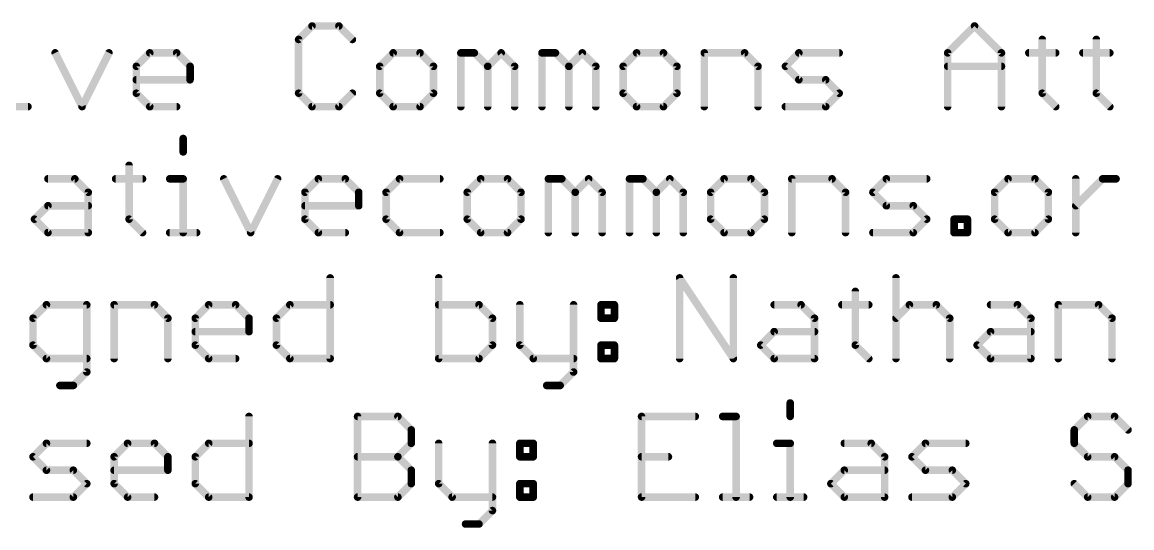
# Model space of a CAD drawing. Extents: x -38 to 69, y -21 to 41.
# Drawn here: x -0.49 to 21.9, y -21.12 to -10.92 of the extents above; entities that cross this region are included whole.
import ezdxf

# ---------------------------------------------------------------- set-up
doc = ezdxf.new("R2010")
doc.units = 0
doc.layers.add('51', color=53, linetype='CONTINUOUS')

msp = doc.modelspace()

# ---------------------------------------------------------------- linework, layer by layer
at = {"layer": '51', "const_width": 0.1524}
for points in [[(5.3591, -10.9968), (5.088, -11.268)], [(5.9015, -10.9968), (5.3591, -10.9968)], [(6.1726, -11.268), (5.9015, -10.9968)], [(18.1852, -11.5391), (18.7276, -10.9968)], [(18.7276, -10.9968), (19.2699, -11.5391)], [(5.088, -11.268), (5.088, -12.3526)], [(20.0936, -11.268), (20.0936, -12.3526)], [(21.185, -11.268), (21.185, -12.3526)], [(0.1765, -11.5391), (0.7188, -12.6238)], [(0.7188, -12.6238), (1.2612, -11.5391)], [(1.8137, -11.8103), (2.0848, -11.5391)], [(2.0848, -11.5391), (2.6272, -11.5391)], [(2.6272, -11.5391), (2.8983, -11.8103)], [(6.9963, -11.5391), (6.7251, -11.8103)], [(7.5386, -11.5391), (6.9963, -11.5391)], [(7.8098, -11.8103), (7.5386, -11.5391)], [(8.3623, -12.6238), (8.3623, -11.5391)], [(8.3623, -11.5391), (8.6335, -11.5391)], [(8.6335, -11.5391), (8.9046, -11.8103)], [(8.9046, -11.8103), (9.1758, -11.5391)], [(9.1758, -11.5391), (9.447, -11.8103)], [(9.9995, -12.6238), (9.9995, -11.5391)], [(9.9995, -11.5391), (10.2706, -11.5391)], [(10.2706, -11.5391), (10.5418, -11.8103)], [(10.5418, -11.8103), (10.8129, -11.5391)], [(10.8129, -11.5391), (11.0841, -11.8103)], [(11.9078, -11.5391), (11.6366, -11.8103)], [(12.4501, -11.5391), (11.9078, -11.5391)], [(12.7213, -11.8103), (12.4501, -11.5391)], [(13.2738, -12.6238), (13.2738, -11.5391)], [(13.2738, -11.5391), (14.0873, -11.5391)], [(14.0873, -11.5391), (14.3584, -11.8103)], [(14.9109, -11.8103), (15.1821, -11.5391)], [(15.1821, -11.5391), (15.9956, -11.5391)], [(18.1852, -12.6238), (18.1852, -11.5391)], [(19.2699, -11.5391), (19.2699, -12.6238)], [(19.8224, -11.5391), (20.3647, -11.5391)], [(20.9138, -11.5391), (21.4562, -11.5391)], [(1.8137, -12.3526), (1.8137, -11.8103)], [(2.8983, -11.8103), (2.8983, -12.0815)], [(6.7251, -11.8103), (6.7251, -12.3526)], [(7.8098, -12.3526), (7.8098, -11.8103)], [(8.9046, -11.8103), (8.9046, -12.6238)], [(9.447, -11.8103), (9.447, -12.6238)], [(10.5418, -11.8103), (10.5418, -12.6238)], [(11.0841, -11.8103), (11.0841, -12.6238)], [(11.6366, -11.8103), (11.6366, -12.3526)], [(12.7213, -12.3526), (12.7213, -11.8103)], [(14.3584, -11.8103), (14.3584, -12.6238)], [(15.1821, -12.0815), (14.9109, -11.8103)], [(18.1852, -11.8103), (19.2699, -11.8103)], [(2.8983, -12.0815), (1.8137, -12.0815)], [(15.7244, -12.0815), (15.1821, -12.0815)], [(15.9956, -12.3526), (15.7244, -12.0815)], [(2.0848, -12.6238), (1.8137, -12.3526)], [(5.088, -12.3526), (5.3591, -12.6238)], [(5.9015, -12.6238), (6.1726, -12.3526)], [(6.7251, -12.3526), (6.9963, -12.6238)], [(7.5386, -12.6238), (7.8098, -12.3526)], [(11.6366, -12.3526), (11.9078, -12.6238)], [(12.4501, -12.6238), (12.7213, -12.3526)], [(15.7244, -12.6238), (15.9956, -12.3526)], [(20.0936, -12.3526), (20.3647, -12.6238)], [(21.185, -12.3526), (21.4562, -12.6238)], [(-0.9149, -12.6238), (-0.3726, -12.6238)], [(2.6272, -12.6238), (2.0848, -12.6238)], [(5.3591, -12.6238), (5.9015, -12.6238)], [(6.9963, -12.6238), (7.5386, -12.6238)], [(11.9078, -12.6238), (12.4501, -12.6238)], [(14.9109, -12.6238), (15.7244, -12.6238)], [(2.759, -13.2656), (2.759, -13.5368)], [(1.6675, -13.808), (1.6675, -14.8926)], [(0.0304, -14.0791), (0.5727, -14.0791)], [(0.5727, -14.0791), (0.8439, -14.3503)], [(1.3964, -14.0791), (1.9387, -14.0791)], [(2.4878, -14.0791), (2.759, -14.0791)], [(2.759, -14.0791), (2.759, -15.1638)], [(3.5792, -14.0791), (4.1216, -15.1638)], [(4.1216, -15.1638), (4.6639, -14.0791)], [(5.2164, -14.3503), (5.4876, -14.0791)], [(5.4876, -14.0791), (6.0299, -14.0791)], [(6.0299, -14.0791), (6.301, -14.3503)], [(7.1247, -14.0791), (6.8535, -14.3503)], [(7.9382, -14.0791), (7.1247, -14.0791)], [(8.7619, -14.0791), (8.4907, -14.3503)], [(9.3042, -14.0791), (8.7619, -14.0791)], [(9.5754, -14.3503), (9.3042, -14.0791)], [(10.1279, -15.1638), (10.1279, -14.0791)], [(10.1279, -14.0791), (10.399, -14.0791)], [(10.399, -14.0791), (10.6702, -14.3503)], [(10.6702, -14.3503), (10.9413, -14.0791)], [(10.9413, -14.0791), (11.2125, -14.3503)], [(11.765, -15.1638), (11.765, -14.0791)], [(11.765, -14.0791), (12.0362, -14.0791)], [(12.0362, -14.0791), (12.3073, -14.3503)], [(12.3073, -14.3503), (12.5785, -14.0791)], [(12.5785, -14.0791), (12.8497, -14.3503)], [(13.6733, -14.0791), (13.4022, -14.3503)], [(14.2157, -14.0791), (13.6733, -14.0791)], [(14.4868, -14.3503), (14.2157, -14.0791)], [(15.0393, -15.1638), (15.0393, -14.0791)], [(15.0393, -14.0791), (15.8528, -14.0791)], [(15.8528, -14.0791), (16.124, -14.3503)], [(16.6765, -14.3503), (16.9476, -14.0791)], [(16.9476, -14.0791), (17.7611, -14.0791)], [(19.4034, -14.0791), (19.1322, -14.3503)], [(19.9457, -14.0791), (19.4034, -14.0791)], [(20.2169, -14.3503), (19.9457, -14.0791)], [(20.7694, -15.1638), (20.7694, -14.0791)], [(20.7694, -14.6215), (21.3117, -14.0791)], [(21.3117, -14.0791), (21.5829, -14.0791)], [(0.8439, -14.3503), (0.8439, -15.1638)], [(5.2164, -14.8926), (5.2164, -14.3503)], [(6.301, -14.3503), (6.301, -14.6215)], [(6.8535, -14.3503), (6.8535, -14.8926)], [(8.4907, -14.3503), (8.4907, -14.8926)], [(9.5754, -14.8926), (9.5754, -14.3503)], [(10.6702, -14.3503), (10.6702, -15.1638)], [(11.2125, -14.3503), (11.2125, -15.1638)], [(12.3073, -14.3503), (12.3073, -15.1638)], [(12.8497, -14.3503), (12.8497, -15.1638)], [(13.4022, -14.3503), (13.4022, -14.8926)], [(14.4868, -14.8926), (14.4868, -14.3503)], [(16.124, -14.3503), (16.124, -15.1638)], [(16.9476, -14.6215), (16.6765, -14.3503)], [(19.1322, -14.3503), (19.1322, -14.8926)], [(20.2169, -14.8926), (20.2169, -14.3503)], [(-0.2408, -14.8926), (0.0304, -14.6215)], [(0.0304, -14.6215), (0.8439, -14.6215)], [(6.301, -14.6215), (5.2164, -14.6215)], [(17.49, -14.6215), (16.9476, -14.6215)], [(17.7611, -14.8926), (17.49, -14.6215)], [(0.0304, -15.1638), (-0.2408, -14.8926)], [(1.6675, -14.8926), (1.9387, -15.1638)], [(5.4876, -15.1638), (5.2164, -14.8926)], [(6.8535, -14.8926), (7.1247, -15.1638)], [(8.4907, -14.8926), (8.7619, -15.1638)], [(9.3042, -15.1638), (9.5754, -14.8926)], [(13.4022, -14.8926), (13.6733, -15.1638)], [(14.2157, -15.1638), (14.4868, -14.8926)], [(17.49, -15.1638), (17.7611, -14.8926)], [(18.3136, -15.1638), (18.3136, -14.8926)], [(18.3136, -14.8926), (18.5848, -14.8926)], [(18.5848, -14.8926), (18.5848, -15.1638)], [(19.1322, -14.8926), (19.4034, -15.1638)], [(19.9457, -15.1638), (20.2169, -14.8926)], [(0.8439, -15.1638), (0.0304, -15.1638)], [(2.4878, -15.1638), (3.0301, -15.1638)], [(6.0299, -15.1638), (5.4876, -15.1638)], [(7.1247, -15.1638), (7.9382, -15.1638)], [(8.7619, -15.1638), (9.3042, -15.1638)], [(13.6733, -15.1638), (14.2157, -15.1638)], [(16.6765, -15.1638), (17.49, -15.1638)], [(18.5848, -15.1638), (18.3136, -15.1638)], [(19.4034, -15.1638), (19.9457, -15.1638)], [(5.7252, -16.0768), (5.7252, -17.7038)], [(7.9149, -16.0768), (7.9149, -17.7038)], [(12.7762, -17.7038), (12.7762, -16.0768)], [(12.7762, -16.0768), (13.8609, -17.7038)], [(13.8609, -17.7038), (13.8609, -16.0768)], [(17.142, -16.0768), (17.142, -17.7038)], [(16.3217, -16.348), (16.3217, -17.4326)], [(0.0003, -16.6191), (-0.2709, -16.8903)], [(0.8138, -16.6191), (0.0003, -16.6191)], [(0.8138, -17.975), (0.8138, -16.6191)], [(1.3663, -17.7038), (1.3663, -16.6191)], [(1.3663, -16.6191), (2.1798, -16.6191)], [(2.1798, -16.6191), (2.4509, -16.8903)], [(3.0034, -16.8903), (3.2746, -16.6191)], [(3.2746, -16.6191), (3.8169, -16.6191)], [(3.8169, -16.6191), (4.0881, -16.8903)], [(4.6406, -16.8903), (4.9117, -16.6191)], [(4.9117, -16.6191), (5.7252, -16.6191)], [(8.7284, -16.6191), (7.9149, -16.6191)], [(8.9995, -16.8903), (8.7284, -16.6191)], [(9.552, -16.6191), (9.552, -17.4326)], [(10.6367, -16.6191), (10.6367, -17.975)], [(11.1892, -16.6191), (11.4604, -16.6191)], [(11.1892, -16.8903), (11.1892, -16.6191)], [(11.4604, -16.6191), (11.4604, -16.8903)], [(14.6845, -16.6191), (15.2269, -16.6191)], [(15.2269, -16.6191), (15.498, -16.8903)], [(16.0505, -16.6191), (16.5928, -16.6191)], [(17.142, -16.8903), (17.4131, -16.6191)], [(17.4131, -16.6191), (17.9554, -16.6191)], [(17.9554, -16.6191), (18.2266, -16.8903)], [(19.0503, -16.6191), (19.5926, -16.6191)], [(19.5926, -16.6191), (19.8638, -16.8903)], [(20.4163, -17.7038), (20.4163, -16.6191)], [(20.4163, -16.6191), (21.2298, -16.6191)], [(21.2298, -16.6191), (21.5009, -16.8903)], [(-0.2709, -16.8903), (-0.2709, -17.4326)], [(2.4509, -16.8903), (2.4509, -17.7038)], [(3.0034, -17.4326), (3.0034, -16.8903)], [(4.0881, -16.8903), (4.0881, -17.1615)], [(4.6406, -17.4326), (4.6406, -16.8903)], [(8.9995, -17.4326), (8.9995, -16.8903)], [(11.4604, -16.8903), (11.1892, -16.8903)], [(15.498, -16.8903), (15.498, -17.7038)], [(18.2266, -16.8903), (18.2266, -17.7038)], [(19.8638, -16.8903), (19.8638, -17.7038)], [(21.5009, -16.8903), (21.5009, -17.7038)], [(4.0881, -17.1615), (3.0034, -17.1615)], [(14.4134, -17.4326), (14.6845, -17.1615)], [(14.6845, -17.1615), (15.498, -17.1615)], [(18.7791, -17.4326), (19.0503, -17.1615)], [(19.0503, -17.1615), (19.8638, -17.1615)], [(-0.2709, -17.4326), (0.0003, -17.7038)], [(3.2746, -17.7038), (3.0034, -17.4326)], [(4.9117, -17.7038), (4.6406, -17.4326)], [(8.7284, -17.7038), (8.9995, -17.4326)], [(9.552, -17.4326), (9.8232, -17.7038)], [(11.1892, -17.4326), (11.4604, -17.4326)], [(11.1892, -17.7038), (11.1892, -17.4326)], [(11.4604, -17.4326), (11.4604, -17.7038)], [(14.6845, -17.7038), (14.4134, -17.4326)], [(16.3217, -17.4326), (16.5928, -17.7038)], [(19.0503, -17.7038), (18.7791, -17.4326)], [(0.0003, -17.7038), (0.8138, -17.7038)], [(3.8169, -17.7038), (3.2746, -17.7038)], [(5.7252, -17.7038), (4.9117, -17.7038)], [(7.9149, -17.7038), (8.7284, -17.7038)], [(9.8232, -17.7038), (10.6367, -17.7038)], [(11.4604, -17.7038), (11.1892, -17.7038)], [(15.498, -17.7038), (14.6845, -17.7038)], [(19.8638, -17.7038), (19.0503, -17.7038)], [(0.5426, -18.2461), (0.8138, -17.975)], [(10.6367, -17.975), (10.3655, -18.2461)], [(0.2714, -18.2461), (0.5426, -18.2461)], [(10.3655, -18.2461), (10.0944, -18.2461)], [(15.0075, -18.5996), (15.0075, -18.8708)], [(4.0881, -18.8708), (4.0881, -20.4978)], [(6.2777, -20.4978), (6.2777, -18.8708)], [(6.2777, -18.8708), (7.0912, -18.8708)], [(7.0912, -18.8708), (7.3624, -19.142)], [(13.0924, -18.8708), (12.0078, -18.8708)], [(12.0078, -18.8708), (12.0078, -20.4978)], [(13.6449, -18.8708), (13.9161, -18.8708)], [(13.9161, -18.8708), (13.9161, -20.4978)], [(21.0104, -18.8708), (20.7393, -19.142)], [(21.5528, -18.8708), (21.0104, -18.8708)], [(21.8239, -19.142), (21.5528, -18.8708)], [(7.3624, -19.142), (7.3624, -19.4131)], [(20.7393, -19.142), (20.7393, -19.4131)], [(-0.2709, -19.6843), (0.0003, -19.4131)], [(0.0003, -19.4131), (0.8138, -19.4131)], [(1.3663, -19.6843), (1.6374, -19.4131)], [(1.6374, -19.4131), (2.1798, -19.4131)], [(2.1798, -19.4131), (2.4509, -19.6843)], [(3.0034, -19.6843), (3.2746, -19.4131)], [(3.2746, -19.4131), (4.0881, -19.4131)], [(7.3624, -19.4131), (7.0912, -19.6843)], [(7.9149, -19.4131), (7.9149, -20.2266)], [(8.9995, -19.4131), (8.9995, -20.769)], [(9.552, -19.4131), (9.8232, -19.4131)], [(9.552, -19.6843), (9.552, -19.4131)], [(9.8232, -19.4131), (9.8232, -19.6843)], [(14.7364, -19.4131), (15.0075, -19.4131)], [(15.0075, -19.4131), (15.0075, -20.4978)], [(16.099, -19.4131), (16.6413, -19.4131)], [(16.6413, -19.4131), (16.9125, -19.6843)], [(17.465, -19.6843), (17.7361, -19.4131)], [(17.7361, -19.4131), (18.5496, -19.4131)], [(20.7393, -19.4131), (21.0104, -19.6843)], [(0.0003, -19.9555), (-0.2709, -19.6843)], [(1.3663, -20.2266), (1.3663, -19.6843)], [(2.4509, -19.6843), (2.4509, -19.9555)], [(3.0034, -20.2266), (3.0034, -19.6843)], [(6.2777, -19.6843), (7.0912, -19.6843)], [(7.0912, -19.6843), (7.3624, -19.9555)], [(9.8232, -19.6843), (9.552, -19.6843)], [(12.0078, -19.6843), (12.5501, -19.6843)], [(16.9125, -19.6843), (16.9125, -20.4978)], [(17.7361, -19.9555), (17.465, -19.6843)], [(21.0104, -19.6843), (21.5528, -19.6843)], [(21.5528, -19.6843), (21.8239, -19.9555)], [(0.5426, -19.9555), (0.0003, -19.9555)], [(0.8138, -20.2266), (0.5426, -19.9555)], [(2.4509, -19.9555), (1.3663, -19.9555)], [(7.3624, -19.9555), (7.3624, -20.2266)], [(15.8278, -20.2266), (16.099, -19.9555)], [(16.099, -19.9555), (16.9125, -19.9555)], [(18.2785, -19.9555), (17.7361, -19.9555)], [(18.5496, -20.2266), (18.2785, -19.9555)], [(21.8239, -19.9555), (21.8239, -20.2266)], [(0.5426, -20.4978), (0.8138, -20.2266)], [(1.6374, -20.4978), (1.3663, -20.2266)], [(3.2746, -20.4978), (3.0034, -20.2266)], [(7.3624, -20.2266), (7.0912, -20.4978)], [(7.9149, -20.2266), (8.186, -20.4978)], [(9.552, -20.2266), (9.8232, -20.2266)], [(9.552, -20.4978), (9.552, -20.2266)], [(9.8232, -20.2266), (9.8232, -20.4978)], [(16.099, -20.4978), (15.8278, -20.2266)], [(18.2785, -20.4978), (18.5496, -20.2266)], [(21.0104, -20.4978), (20.7393, -20.2266)], [(21.8239, -20.2266), (21.5528, -20.4978)], [(-0.2709, -20.4978), (0.5426, -20.4978)], [(2.1798, -20.4978), (1.6374, -20.4978)], [(4.0881, -20.4978), (3.2746, -20.4978)], [(7.0912, -20.4978), (6.2777, -20.4978)], [(8.186, -20.4978), (8.9995, -20.4978)], [(9.8232, -20.4978), (9.552, -20.4978)], [(12.0078, -20.4978), (13.0924, -20.4978)], [(13.6449, -20.4978), (14.1873, -20.4978)], [(14.7364, -20.4978), (15.2787, -20.4978)], [(16.9125, -20.4978), (16.099, -20.4978)], [(17.465, -20.4978), (18.2785, -20.4978)], [(21.5528, -20.4978), (21.0104, -20.4978)], [(8.9995, -20.769), (8.7284, -21.0401)], [(8.7284, -21.0401), (8.4572, -21.0401)]]:
    msp.add_lwpolyline(points, dxfattribs=at)
at = {"layer": '51', "const_width": 0.0762}
for points in [[(5.3591, -10.9587, 1), (5.3591, -11.0349)], [(5.3861, -11.0238, 1), (5.3322, -10.9699)], [(5.9284, -10.9699, 1), (5.8745, -11.0238)], [(5.9015, -11.0349, 1), (5.9015, -10.9587)], [(18.7545, -10.9699, 1), (18.7006, -11.0238)], [(18.7545, -11.0238, 1), (18.7006, -10.9699)], [(5.1261, -11.268, 1), (5.0499, -11.268)], [(20.1317, -11.268, 1), (20.0555, -11.268)], [(21.2231, -11.268, 1), (21.1469, -11.268)], [(5.061, -11.241, 1), (5.1149, -11.2949)], [(6.1457, -11.2949, 1), (6.1996, -11.241)], [(0.2106, -11.5221, 1), (0.1424, -11.5562)], [(1.2952, -11.5562, 1), (1.2271, -11.5221)], [(2.0848, -11.501, 1), (2.0848, -11.5772)], [(2.1118, -11.5661, 1), (2.0579, -11.5122)], [(2.6541, -11.5122, 1), (2.6002, -11.5661)], [(2.6272, -11.5772, 1), (2.6272, -11.501)], [(6.9963, -11.501, 1), (6.9963, -11.5772)], [(7.0232, -11.5661, 1), (6.9694, -11.5122)], [(7.5656, -11.5122, 1), (7.5117, -11.5661)], [(7.5386, -11.5772, 1), (7.5386, -11.501)], [(8.4004, -11.5391, 1), (8.3242, -11.5391)], [(8.3623, -11.501, 1), (8.3623, -11.5772)], [(8.6604, -11.5122, 1), (8.6065, -11.5661)], [(8.6335, -11.5772, 1), (8.6335, -11.501)], [(9.2027, -11.5122, 1), (9.1488, -11.5661)], [(9.2027, -11.5661, 1), (9.1488, -11.5122)], [(10.0376, -11.5391, 1), (9.9614, -11.5391)], [(9.9995, -11.501, 1), (9.9995, -11.5772)], [(10.2976, -11.5122, 1), (10.2437, -11.5661)], [(10.2706, -11.5772, 1), (10.2706, -11.501)], [(10.8399, -11.5122, 1), (10.786, -11.5661)], [(10.8399, -11.5661, 1), (10.786, -11.5122)], [(11.9078, -11.501, 1), (11.9078, -11.5772)], [(11.9347, -11.5661, 1), (11.8808, -11.5122)], [(12.477, -11.5122, 1), (12.4232, -11.5661)], [(12.4501, -11.5772, 1), (12.4501, -11.501)], [(13.3119, -11.5391, 1), (13.2357, -11.5391)], [(13.2738, -11.501, 1), (13.2738, -11.5772)], [(14.1142, -11.5122, 1), (14.0603, -11.5661)], [(14.0873, -11.5772, 1), (14.0873, -11.501)], [(15.1821, -11.501, 1), (15.1821, -11.5772)], [(15.209, -11.5661, 1), (15.1551, -11.5122)], [(15.9956, -11.5772, 1), (15.9956, -11.501)], [(18.2233, -11.5391, 1), (18.1471, -11.5391)], [(18.1583, -11.5122, 1), (18.2122, -11.5661)], [(19.308, -11.5391, 1), (19.2318, -11.5391)], [(19.2429, -11.5661, 1), (19.2968, -11.5122)], [(19.8224, -11.501, 1), (19.8224, -11.5772)], [(20.3647, -11.5772, 1), (20.3647, -11.501)], [(20.9138, -11.501, 1), (20.9138, -11.5772)], [(21.4562, -11.5772, 1), (21.4562, -11.501)], [(1.8518, -11.8103, 1), (1.7756, -11.8103)], [(1.7867, -11.7834, 1), (1.8406, -11.8372)], [(2.9364, -11.8103, 1), (2.8602, -11.8103)], [(2.8714, -11.8372, 1), (2.9253, -11.7834)], [(6.7632, -11.8103, 1), (6.687, -11.8103)], [(6.6982, -11.7834, 1), (6.7521, -11.8372)], [(7.8479, -11.8103, 1), (7.7717, -11.8103)], [(7.7829, -11.8372, 1), (7.8367, -11.7834)], [(8.9427, -11.8103, 1), (8.8665, -11.8103)], [(8.8777, -11.7834, 1), (8.9316, -11.8372)], [(8.8777, -11.8372, 1), (8.9316, -11.7834)], [(9.4851, -11.8103, 1), (9.4089, -11.8103)], [(9.42, -11.8372, 1), (9.4739, -11.7834)], [(10.5799, -11.8103, 1), (10.5037, -11.8103)], [(10.5148, -11.7834, 1), (10.5687, -11.8372)], [(10.5148, -11.8372, 1), (10.5687, -11.7834)], [(11.1222, -11.8103, 1), (11.046, -11.8103)], [(11.0572, -11.8372, 1), (11.1111, -11.7834)], [(11.6747, -11.8103, 1), (11.5985, -11.8103)], [(11.6097, -11.7834, 1), (11.6635, -11.8372)], [(12.7594, -11.8103, 1), (12.6832, -11.8103)], [(12.6943, -11.8372, 1), (12.7482, -11.7834)], [(14.3965, -11.8103, 1), (14.3203, -11.8103)], [(14.3315, -11.8372, 1), (14.3854, -11.7834)], [(14.9379, -11.7834, 1), (14.884, -11.8372)], [(14.884, -11.7834, 1), (14.9379, -11.8372)], [(18.1852, -11.7722, 1), (18.1852, -11.8484)], [(19.2699, -11.8484, 1), (19.2699, -11.7722)], [(1.8137, -12.0434, 1), (1.8137, -12.1196)], [(2.8602, -12.0815, 1), (2.9364, -12.0815)], [(2.8983, -12.1196, 1), (2.8983, -12.0434)], [(15.1821, -12.0434, 1), (15.1821, -12.1196)], [(15.1551, -12.1084, 1), (15.209, -12.0545)], [(15.7514, -12.0545, 1), (15.6975, -12.1084)], [(15.7244, -12.1196, 1), (15.7244, -12.0434)], [(1.8406, -12.3257, 1), (1.7867, -12.3796)], [(5.1149, -12.3257, 1), (5.061, -12.3796)], [(6.1996, -12.3796, 1), (6.1457, -12.3257)], [(6.7521, -12.3257, 1), (6.6982, -12.3796)], [(7.8367, -12.3796, 1), (7.7829, -12.3257)], [(11.6635, -12.3257, 1), (11.6097, -12.3796)], [(12.7482, -12.3796, 1), (12.6943, -12.3257)], [(16.0225, -12.3796, 1), (15.9686, -12.3257)], [(15.9686, -12.3796, 1), (16.0225, -12.3257)], [(20.1205, -12.3257, 1), (20.0666, -12.3796)], [(21.2119, -12.3257, 1), (21.158, -12.3796)], [(1.7756, -12.3526, 1), (1.8518, -12.3526)], [(5.0499, -12.3526, 1), (5.1261, -12.3526)], [(6.687, -12.3526, 1), (6.7632, -12.3526)], [(7.7717, -12.3526, 1), (7.8479, -12.3526)], [(11.5985, -12.3526, 1), (11.6747, -12.3526)], [(12.6832, -12.3526, 1), (12.7594, -12.3526)], [(20.0555, -12.3526, 1), (20.1317, -12.3526)], [(21.1469, -12.3526, 1), (21.2231, -12.3526)], [(-0.3726, -12.6619, 1), (-0.3726, -12.5857)], [(0.6848, -12.6068, 1), (0.7529, -12.6408)], [(0.6848, -12.6408, 1), (0.7529, -12.6068)], [(2.0848, -12.5857, 1), (2.0848, -12.6619)], [(2.0579, -12.6507, 1), (2.1118, -12.5969)], [(2.6272, -12.6619, 1), (2.6272, -12.5857)], [(5.3591, -12.5857, 1), (5.3591, -12.6619)], [(5.3322, -12.6507, 1), (5.3861, -12.5969)], [(5.8745, -12.5969, 1), (5.9284, -12.6507)], [(5.9015, -12.6619, 1), (5.9015, -12.5857)], [(6.9963, -12.5857, 1), (6.9963, -12.6619)], [(6.9694, -12.6507, 1), (7.0232, -12.5969)], [(7.5117, -12.5969, 1), (7.5656, -12.6507)], [(7.5386, -12.6619, 1), (7.5386, -12.5857)], [(8.3242, -12.6238, 1), (8.4004, -12.6238)], [(8.8665, -12.6238, 1), (8.9427, -12.6238)], [(9.4089, -12.6238, 1), (9.4851, -12.6238)], [(9.9614, -12.6238, 1), (10.0376, -12.6238)], [(10.5037, -12.6238, 1), (10.5799, -12.6238)], [(11.046, -12.6238, 1), (11.1222, -12.6238)], [(11.9078, -12.5857, 1), (11.9078, -12.6619)], [(11.8808, -12.6507, 1), (11.9347, -12.5969)], [(12.4232, -12.5969, 1), (12.477, -12.6507)], [(12.4501, -12.6619, 1), (12.4501, -12.5857)], [(13.2357, -12.6238, 1), (13.3119, -12.6238)], [(14.3203, -12.6238, 1), (14.3965, -12.6238)], [(14.9109, -12.5857, 1), (14.9109, -12.6619)], [(15.6975, -12.5969, 1), (15.7514, -12.6507)], [(15.7244, -12.6619, 1), (15.7244, -12.5857)], [(18.1471, -12.6238, 1), (18.2233, -12.6238)], [(19.2318, -12.6238, 1), (19.308, -12.6238)], [(20.3378, -12.6507, 1), (20.3917, -12.5969)], [(21.4292, -12.6507, 1), (21.4831, -12.5969)], [(2.7971, -13.2656, 1), (2.7209, -13.2656)], [(2.7209, -13.5368, 1), (2.7971, -13.5368)], [(1.7056, -13.808, 1), (1.6294, -13.808)], [(0.0304, -14.041, 1), (0.0304, -14.1172)], [(0.5996, -14.0522, 1), (0.5458, -14.1061)], [(0.5727, -14.1172, 1), (0.5727, -14.041)], [(1.3964, -14.041, 1), (1.3964, -14.1172)], [(1.9387, -14.1172, 1), (1.9387, -14.041)], [(2.4878, -14.041, 1), (2.4878, -14.1172)], [(2.7971, -14.0791, 1), (2.7209, -14.0791)], [(2.759, -14.1172, 1), (2.759, -14.041)], [(3.6133, -14.0621, 1), (3.5452, -14.0962)], [(4.698, -14.0962, 1), (4.6298, -14.0621)], [(5.4876, -14.041, 1), (5.4876, -14.1172)], [(5.5145, -14.1061, 1), (5.4606, -14.0522)], [(6.0568, -14.0522, 1), (6.0029, -14.1061)], [(6.0299, -14.1172, 1), (6.0299, -14.041)], [(7.1247, -14.041, 1), (7.1247, -14.1172)], [(7.1516, -14.1061, 1), (7.0978, -14.0522)], [(7.9382, -14.1172, 1), (7.9382, -14.041)], [(8.7619, -14.041, 1), (8.7619, -14.1172)], [(8.7888, -14.1061, 1), (8.7349, -14.0522)], [(9.3311, -14.0522, 1), (9.2773, -14.1061)], [(9.3042, -14.1172, 1), (9.3042, -14.041)], [(10.166, -14.0791, 1), (10.0898, -14.0791)], [(10.1279, -14.041, 1), (10.1279, -14.1172)], [(10.426, -14.0522, 1), (10.3721, -14.1061)], [(10.399, -14.1172, 1), (10.399, -14.041)], [(10.9683, -14.0522, 1), (10.9144, -14.1061)], [(10.9683, -14.1061, 1), (10.9144, -14.0522)], [(11.8031, -14.0791, 1), (11.7269, -14.0791)], [(11.765, -14.041, 1), (11.765, -14.1172)], [(12.0631, -14.0522, 1), (12.0092, -14.1061)], [(12.0362, -14.1172, 1), (12.0362, -14.041)], [(12.6054, -14.0522, 1), (12.5516, -14.1061)], [(12.6054, -14.1061, 1), (12.5516, -14.0522)], [(13.6733, -14.041, 1), (13.6733, -14.1172)], [(13.7003, -14.1061, 1), (13.6464, -14.0522)], [(14.2426, -14.0522, 1), (14.1887, -14.1061)], [(14.2157, -14.1172, 1), (14.2157, -14.041)], [(15.0774, -14.0791, 1), (15.0012, -14.0791)], [(15.0393, -14.041, 1), (15.0393, -14.1172)], [(15.8798, -14.0522, 1), (15.8259, -14.1061)], [(15.8528, -14.1172, 1), (15.8528, -14.041)], [(16.9476, -14.041, 1), (16.9476, -14.1172)], [(16.9746, -14.1061, 1), (16.9207, -14.0522)], [(17.7611, -14.1172, 1), (17.7611, -14.041)], [(19.4034, -14.041, 1), (19.4034, -14.1172)], [(19.4303, -14.1061, 1), (19.3764, -14.0522)], [(19.9727, -14.0522, 1), (19.9188, -14.1061)], [(19.9457, -14.1172, 1), (19.9457, -14.041)], [(20.8075, -14.0791, 1), (20.7313, -14.0791)], [(21.3117, -14.041, 1), (21.3117, -14.1172)], [(21.3386, -14.1061, 1), (21.2848, -14.0522)], [(21.5829, -14.1172, 1), (21.5829, -14.041)], [(0.882, -14.3503, 1), (0.8058, -14.3503)], [(0.8169, -14.3772, 1), (0.8708, -14.3234)], [(5.2545, -14.3503, 1), (5.1783, -14.3503)], [(5.1894, -14.3234, 1), (5.2433, -14.3772)], [(6.3391, -14.3503, 1), (6.2629, -14.3503)], [(6.2741, -14.3772, 1), (6.328, -14.3234)], [(6.8916, -14.3503, 1), (6.8154, -14.3503)], [(6.8266, -14.3234, 1), (6.8805, -14.3772)], [(8.5288, -14.3503, 1), (8.4526, -14.3503)], [(8.4638, -14.3234, 1), (8.5176, -14.3772)], [(9.6135, -14.3503, 1), (9.5373, -14.3503)], [(9.5484, -14.3772, 1), (9.6023, -14.3234)], [(10.7083, -14.3503, 1), (10.6321, -14.3503)], [(10.6432, -14.3234, 1), (10.6971, -14.3772)], [(10.6432, -14.3772, 1), (10.6971, -14.3234)], [(11.2506, -14.3503, 1), (11.1744, -14.3503)], [(11.1856, -14.3772, 1), (11.2395, -14.3234)], [(12.3454, -14.3503, 1), (12.2692, -14.3503)], [(12.2804, -14.3234, 1), (12.3343, -14.3772)], [(12.2804, -14.3772, 1), (12.3343, -14.3234)], [(12.8878, -14.3503, 1), (12.8116, -14.3503)], [(12.8227, -14.3772, 1), (12.8766, -14.3234)], [(13.4403, -14.3503, 1), (13.3641, -14.3503)], [(13.3752, -14.3234, 1), (13.4291, -14.3772)], [(14.5249, -14.3503, 1), (14.4487, -14.3503)], [(14.4599, -14.3772, 1), (14.5138, -14.3234)], [(16.1621, -14.3503, 1), (16.0859, -14.3503)], [(16.097, -14.3772, 1), (16.1509, -14.3234)], [(16.7034, -14.3234, 1), (16.6495, -14.3772)], [(16.6495, -14.3234, 1), (16.7034, -14.3772)], [(19.1703, -14.3503, 1), (19.0941, -14.3503)], [(19.1053, -14.3234, 1), (19.1592, -14.3772)], [(20.255, -14.3503, 1), (20.1788, -14.3503)], [(20.1899, -14.3772, 1), (20.2438, -14.3234)], [(0.0304, -14.5834, 1), (0.0304, -14.6596)], [(0.0573, -14.6484, 1), (0.0034, -14.5945)], [(0.8439, -14.6596, 1), (0.8439, -14.5834)], [(5.2164, -14.5834, 1), (5.2164, -14.6596)], [(6.301, -14.6596, 1), (6.301, -14.5834)], [(16.9476, -14.5834, 1), (16.9476, -14.6596)], [(17.5169, -14.5945, 1), (17.463, -14.6484)], [(17.49, -14.6596, 1), (17.49, -14.5834)], [(6.2629, -14.6215, 1), (6.3391, -14.6215)], [(16.9207, -14.6484, 1), (16.9746, -14.5945)], [(20.7424, -14.5945, 1), (20.7963, -14.6484)], [(-0.2139, -14.8657, 1), (-0.2677, -14.9196)], [(-0.2677, -14.8657, 1), (-0.2139, -14.9196)], [(1.6945, -14.8657, 1), (1.6406, -14.9196)], [(1.6294, -14.8926, 1), (1.7056, -14.8926)], [(5.2433, -14.8657, 1), (5.1894, -14.9196)], [(5.1783, -14.8926, 1), (5.2545, -14.8926)], [(6.8805, -14.8657, 1), (6.8266, -14.9196)], [(6.8154, -14.8926, 1), (6.8916, -14.8926)], [(8.5176, -14.8657, 1), (8.4638, -14.9196)], [(8.4526, -14.8926, 1), (8.5288, -14.8926)], [(9.5373, -14.8926, 1), (9.6135, -14.8926)], [(9.6023, -14.9196, 1), (9.5484, -14.8657)], [(13.4291, -14.8657, 1), (13.3752, -14.9196)], [(13.3641, -14.8926, 1), (13.4403, -14.8926)], [(14.4487, -14.8926, 1), (14.5249, -14.8926)], [(14.5138, -14.9196, 1), (14.4599, -14.8657)], [(17.7881, -14.9196, 1), (17.7342, -14.8657)], [(17.7342, -14.9196, 1), (17.7881, -14.8657)], [(18.3517, -14.8926, 1), (18.2755, -14.8926)], [(18.3136, -14.8545, 1), (18.3136, -14.9307)], [(18.6229, -14.8926, 1), (18.5467, -14.8926)], [(18.5848, -14.9307, 1), (18.5848, -14.8545)], [(19.1592, -14.8657, 1), (19.1053, -14.9196)], [(19.0941, -14.8926, 1), (19.1703, -14.8926)], [(20.1788, -14.8926, 1), (20.255, -14.8926)], [(20.2438, -14.9196, 1), (20.1899, -14.8657)], [(0.0304, -15.1257, 1), (0.0304, -15.2019)], [(0.0034, -15.1907, 1), (0.0573, -15.1369)], [(0.8058, -15.1638, 1), (0.882, -15.1638)], [(0.8439, -15.2019, 1), (0.8439, -15.1257)], [(1.9117, -15.1907, 1), (1.9656, -15.1369)], [(2.4878, -15.1257, 1), (2.4878, -15.2019)], [(2.7209, -15.1638, 1), (2.7971, -15.1638)], [(3.0301, -15.2019, 1), (3.0301, -15.1257)], [(4.0875, -15.1468, 1), (4.1556, -15.1808)], [(4.0875, -15.1808, 1), (4.1556, -15.1468)], [(5.4876, -15.1257, 1), (5.4876, -15.2019)], [(5.4606, -15.1907, 1), (5.5145, -15.1369)], [(6.0299, -15.2019, 1), (6.0299, -15.1257)], [(7.1247, -15.1257, 1), (7.1247, -15.2019)], [(7.0978, -15.1907, 1), (7.1516, -15.1369)], [(7.9382, -15.2019, 1), (7.9382, -15.1257)], [(8.7619, -15.1257, 1), (8.7619, -15.2019)], [(8.7349, -15.1907, 1), (8.7888, -15.1369)], [(9.2773, -15.1369, 1), (9.3311, -15.1907)], [(9.3042, -15.2019, 1), (9.3042, -15.1257)], [(10.0898, -15.1638, 1), (10.166, -15.1638)], [(10.6321, -15.1638, 1), (10.7083, -15.1638)], [(11.1744, -15.1638, 1), (11.2506, -15.1638)], [(11.7269, -15.1638, 1), (11.8031, -15.1638)], [(12.2692, -15.1638, 1), (12.3454, -15.1638)], [(12.8116, -15.1638, 1), (12.8878, -15.1638)], [(13.6733, -15.1257, 1), (13.6733, -15.2019)], [(13.6464, -15.1907, 1), (13.7003, -15.1369)], [(14.1887, -15.1369, 1), (14.2426, -15.1907)], [(14.2157, -15.2019, 1), (14.2157, -15.1257)], [(15.0012, -15.1638, 1), (15.0774, -15.1638)], [(16.0859, -15.1638, 1), (16.1621, -15.1638)], [(16.6765, -15.1257, 1), (16.6765, -15.2019)], [(17.463, -15.1369, 1), (17.5169, -15.1907)], [(17.49, -15.2019, 1), (17.49, -15.1257)], [(18.3136, -15.1257, 1), (18.3136, -15.2019)], [(18.2755, -15.1638, 1), (18.3517, -15.1638)], [(18.5467, -15.1638, 1), (18.6229, -15.1638)], [(18.5848, -15.2019, 1), (18.5848, -15.1257)], [(19.4034, -15.1257, 1), (19.4034, -15.2019)], [(19.3764, -15.1907, 1), (19.4303, -15.1369)], [(19.9188, -15.1369, 1), (19.9726, -15.1907)], [(19.9457, -15.2019, 1), (19.9457, -15.1257)], [(20.7313, -15.1638, 1), (20.8075, -15.1638)], [(5.7633, -16.0768, 1), (5.6871, -16.0768)], [(7.953, -16.0768, 1), (7.8768, -16.0768)], [(12.8143, -16.0768, 1), (12.7381, -16.0768)], [(12.8079, -16.0557, 1), (12.7445, -16.0979)], [(13.899, -16.0768, 1), (13.8228, -16.0768)], [(17.1801, -16.0768, 1), (17.1039, -16.0768)], [(16.3598, -16.348, 1), (16.2836, -16.348)], [(0.0003, -16.581, 1), (0.0003, -16.6572)], [(0.0272, -16.6461, 1), (-0.0267, -16.5922)], [(0.8519, -16.6191, 1), (0.7757, -16.6191)], [(0.8138, -16.6572, 1), (0.8138, -16.581)], [(1.4044, -16.6191, 1), (1.3282, -16.6191)], [(1.3663, -16.581, 1), (1.3663, -16.6572)], [(2.2067, -16.5922, 1), (2.1528, -16.6461)], [(2.1798, -16.6572, 1), (2.1798, -16.581)], [(3.2746, -16.581, 1), (3.2746, -16.6572)], [(3.3015, -16.6461, 1), (3.2476, -16.5922)], [(3.8439, -16.5922, 1), (3.79, -16.6461)], [(3.8169, -16.6572, 1), (3.8169, -16.581)], [(4.9117, -16.581, 1), (4.9117, -16.6572)], [(4.9387, -16.6461, 1), (4.8848, -16.5922)], [(5.7252, -16.6572, 1), (5.7252, -16.581)], [(7.9149, -16.581, 1), (7.9149, -16.6572)], [(8.7553, -16.5922, 1), (8.7014, -16.6461)], [(8.7284, -16.6572, 1), (8.7284, -16.581)], [(9.5901, -16.6191, 1), (9.5139, -16.6191)], [(10.6748, -16.6191, 1), (10.5986, -16.6191)], [(11.1892, -16.581, 1), (11.1892, -16.6572)], [(11.2273, -16.6191, 1), (11.1511, -16.6191)], [(11.4985, -16.6191, 1), (11.4223, -16.6191)], [(11.4604, -16.6572, 1), (11.4604, -16.581)], [(14.6845, -16.581, 1), (14.6845, -16.6572)], [(15.2538, -16.5922, 1), (15.1999, -16.6461)], [(15.2269, -16.6572, 1), (15.2269, -16.581)], [(16.0505, -16.581, 1), (16.0505, -16.6572)], [(16.5928, -16.6572, 1), (16.5928, -16.581)], [(17.4131, -16.581, 1), (17.4131, -16.6572)], [(17.4401, -16.6461, 1), (17.3862, -16.5922)], [(17.9824, -16.5922, 1), (17.9285, -16.6461)], [(17.9554, -16.6572, 1), (17.9554, -16.581)], [(19.0503, -16.581, 1), (19.0503, -16.6572)], [(19.6195, -16.5922, 1), (19.5657, -16.6461)], [(19.5926, -16.6572, 1), (19.5926, -16.581)], [(20.4544, -16.6191, 1), (20.3782, -16.6191)], [(20.4163, -16.581, 1), (20.4163, -16.6572)], [(21.2567, -16.5922, 1), (21.2028, -16.6461)], [(21.2298, -16.6572, 1), (21.2298, -16.581)], [(-0.2328, -16.8903, 1), (-0.309, -16.8903)], [(-0.2978, -16.8634, 1), (-0.244, -16.9172)], [(2.489, -16.8903, 1), (2.4128, -16.8903)], [(2.424, -16.9172, 1), (2.4779, -16.8634)], [(3.0415, -16.8903, 1), (2.9653, -16.8903)], [(2.9765, -16.8634, 1), (3.0304, -16.9172)], [(4.1262, -16.8903, 1), (4.05, -16.8903)], [(4.0611, -16.9172, 1), (4.115, -16.8634)], [(4.6787, -16.8903, 1), (4.6025, -16.8903)], [(4.6136, -16.8634, 1), (4.6675, -16.9172)], [(9.0376, -16.8903, 1), (8.9614, -16.8903)], [(8.9726, -16.9172, 1), (9.0265, -16.8634)], [(11.1892, -16.8522, 1), (11.1892, -16.9284)], [(11.1511, -16.8903, 1), (11.2273, -16.8903)], [(11.4223, -16.8903, 1), (11.4985, -16.8903)], [(11.4604, -16.9284, 1), (11.4604, -16.8522)], [(15.5361, -16.8903, 1), (15.4599, -16.8903)], [(15.4711, -16.9172, 1), (15.525, -16.8634)], [(17.115, -16.8634, 1), (17.1689, -16.9172)], [(18.2647, -16.8903, 1), (18.1885, -16.8903)], [(18.1997, -16.9172, 1), (18.2536, -16.8634)], [(19.9019, -16.8903, 1), (19.8257, -16.8903)], [(19.8368, -16.9172, 1), (19.8907, -16.8634)], [(21.539, -16.8903, 1), (21.4628, -16.8903)], [(21.474, -16.9172, 1), (21.5279, -16.8634)], [(3.0034, -17.1234, 1), (3.0034, -17.1996)], [(4.05, -17.1615, 1), (4.1262, -17.1615)], [(4.0881, -17.1996, 1), (4.0881, -17.1234)], [(14.6845, -17.1234, 1), (14.6845, -17.1996)], [(14.7115, -17.1884, 1), (14.6576, -17.1345)], [(15.498, -17.1996, 1), (15.498, -17.1234)], [(19.0503, -17.1234, 1), (19.0503, -17.1996)], [(19.0772, -17.1884, 1), (19.0233, -17.1345)], [(19.8638, -17.1996, 1), (19.8638, -17.1234)], [(-0.244, -17.4057, 1), (-0.2978, -17.4596)], [(-0.309, -17.4326, 1), (-0.2328, -17.4326)], [(3.0304, -17.4057, 1), (2.9765, -17.4596)], [(2.9653, -17.4326, 1), (3.0415, -17.4326)], [(4.6675, -17.4057, 1), (4.6136, -17.4596)], [(4.6025, -17.4326, 1), (4.6787, -17.4326)], [(8.9614, -17.4326, 1), (9.0376, -17.4326)], [(9.0265, -17.4596, 1), (8.9726, -17.4057)], [(9.579, -17.4057, 1), (9.5251, -17.4596)], [(9.5139, -17.4326, 1), (9.5901, -17.4326)], [(11.1892, -17.3945, 1), (11.1892, -17.4707)], [(11.2273, -17.4326, 1), (11.1511, -17.4326)], [(11.4985, -17.4326, 1), (11.4223, -17.4326)], [(11.4604, -17.4707, 1), (11.4604, -17.3945)], [(14.4403, -17.4057, 1), (14.3864, -17.4596)], [(14.3864, -17.4057, 1), (14.4403, -17.4596)], [(16.3486, -17.4057, 1), (16.2947, -17.4596)], [(16.2836, -17.4326, 1), (16.3598, -17.4326)], [(18.806, -17.4057, 1), (18.7522, -17.4596)], [(18.7522, -17.4057, 1), (18.806, -17.4596)], [(0.0003, -17.6657, 1), (0.0003, -17.7419)], [(-0.0267, -17.7307, 1), (0.0272, -17.6769)], [(0.8138, -17.7419, 1), (0.8138, -17.6657)], [(1.3282, -17.7038, 1), (1.4044, -17.7038)], [(2.4128, -17.7038, 1), (2.489, -17.7038)], [(3.2746, -17.6657, 1), (3.2746, -17.7419)], [(3.2476, -17.7307, 1), (3.3015, -17.6769)], [(3.8169, -17.7419, 1), (3.8169, -17.6657)], [(4.9117, -17.6657, 1), (4.9117, -17.7419)], [(4.8848, -17.7307, 1), (4.9387, -17.6769)], [(5.6871, -17.7038, 1), (5.7633, -17.7038)], [(5.7252, -17.7419, 1), (5.7252, -17.6657)], [(7.9149, -17.6657, 1), (7.9149, -17.7419)], [(7.8768, -17.7038, 1), (7.953, -17.7038)], [(8.7014, -17.6769, 1), (8.7553, -17.7307)], [(8.7284, -17.7419, 1), (8.7284, -17.6657)], [(9.8232, -17.6657, 1), (9.8232, -17.7419)], [(9.7963, -17.7307, 1), (9.8501, -17.6769)], [(10.6367, -17.7419, 1), (10.6367, -17.6657)], [(11.1892, -17.6657, 1), (11.1892, -17.7419)], [(11.1511, -17.7038, 1), (11.2273, -17.7038)], [(11.4223, -17.7038, 1), (11.4985, -17.7038)], [(11.4604, -17.7419, 1), (11.4604, -17.6657)], [(12.7381, -17.7038, 1), (12.8143, -17.7038)], [(13.8228, -17.7038, 1), (13.899, -17.7038)], [(13.8292, -17.7249, 1), (13.8926, -17.6827)], [(14.6845, -17.6657, 1), (14.6845, -17.7419)], [(14.6576, -17.7307, 1), (14.7115, -17.6769)], [(15.4599, -17.7038, 1), (15.5361, -17.7038)], [(15.498, -17.7419, 1), (15.498, -17.6657)], [(16.5659, -17.7307, 1), (16.6198, -17.6769)], [(17.1039, -17.7038, 1), (17.1801, -17.7038)], [(18.1885, -17.7038, 1), (18.2647, -17.7038)], [(19.0503, -17.6657, 1), (19.0503, -17.7419)], [(19.0233, -17.7307, 1), (19.0772, -17.6769)], [(19.8257, -17.7038, 1), (19.9019, -17.7038)], [(19.8638, -17.7419, 1), (19.8638, -17.6657)], [(20.3782, -17.7038, 1), (20.4544, -17.7038)], [(21.4628, -17.7038, 1), (21.539, -17.7038)], [(0.8407, -18.0019, 1), (0.7868, -17.948)], [(10.6636, -18.0019, 1), (10.6098, -17.948)], [(0.7757, -17.975, 1), (0.8519, -17.975)], [(10.5986, -17.975, 1), (10.6748, -17.975)], [(0.2714, -18.208, 1), (0.2714, -18.2842)], [(0.5157, -18.2192, 1), (0.5695, -18.2731)], [(0.5426, -18.2842, 1), (0.5426, -18.208)], [(10.0944, -18.208, 1), (10.0944, -18.2842)], [(10.3386, -18.2192, 1), (10.3925, -18.2731)], [(10.3655, -18.2842, 1), (10.3655, -18.208)], [(15.0456, -18.5996, 1), (14.9694, -18.5996)], [(4.1262, -18.8708, 1), (4.05, -18.8708)], [(6.3158, -18.8708, 1), (6.2396, -18.8708)], [(6.2777, -18.8327, 1), (6.2777, -18.9089)], [(7.1182, -18.8439, 1), (7.0643, -18.8978)], [(7.0912, -18.9089, 1), (7.0912, -18.8327)], [(12.0078, -18.8327, 1), (12.0078, -18.9089)], [(12.0459, -18.8708, 1), (11.9697, -18.8708)], [(13.0924, -18.9089, 1), (13.0924, -18.8327)], [(13.6449, -18.8327, 1), (13.6449, -18.9089)], [(13.9542, -18.8708, 1), (13.878, -18.8708)], [(13.9161, -18.9089, 1), (13.9161, -18.8327)], [(21.0104, -18.8327, 1), (21.0104, -18.9089)], [(21.0374, -18.8978, 1), (20.9835, -18.8439)], [(21.5797, -18.8439, 1), (21.5258, -18.8978)], [(21.5528, -18.9089, 1), (21.5528, -18.8327)], [(14.9694, -18.8708, 1), (15.0456, -18.8708)], [(7.4005, -19.142, 1), (7.3243, -19.142)], [(7.3355, -19.1689, 1), (7.3893, -19.115)], [(20.7123, -19.115, 1), (20.7662, -19.1689)], [(20.7774, -19.142, 1), (20.7012, -19.142)], [(21.797, -19.1689, 1), (21.8509, -19.115)], [(0.0003, -19.375, 1), (0.0003, -19.4512)], [(0.0272, -19.4401, 1), (-0.0267, -19.3862)], [(0.8138, -19.4512, 1), (0.8138, -19.375)], [(1.6374, -19.375, 1), (1.6374, -19.4512)], [(1.6644, -19.4401, 1), (1.6105, -19.3862)], [(2.2067, -19.3862, 1), (2.1528, -19.4401)], [(2.1798, -19.4512, 1), (2.1798, -19.375)], [(3.2746, -19.375, 1), (3.2746, -19.4512)], [(3.3015, -19.4401, 1), (3.2476, -19.3862)], [(4.0881, -19.4512, 1), (4.0881, -19.375)], [(7.3243, -19.4131, 1), (7.4005, -19.4131)], [(7.3893, -19.4401, 1), (7.3354, -19.3862)], [(7.953, -19.4131, 1), (7.8768, -19.4131)], [(9.0376, -19.4131, 1), (8.9614, -19.4131)], [(9.552, -19.375, 1), (9.552, -19.4512)], [(9.5901, -19.4131, 1), (9.5139, -19.4131)], [(9.8613, -19.4131, 1), (9.7851, -19.4131)], [(9.8232, -19.4512, 1), (9.8232, -19.375)], [(14.7364, -19.375, 1), (14.7364, -19.4512)], [(15.0456, -19.4131, 1), (14.9694, -19.4131)], [(15.0075, -19.4512, 1), (15.0075, -19.375)], [(16.099, -19.375, 1), (16.099, -19.4512)], [(16.6682, -19.3862, 1), (16.6144, -19.4401)], [(16.6413, -19.4512, 1), (16.6413, -19.375)], [(17.7361, -19.375, 1), (17.7361, -19.4512)], [(17.7631, -19.4401, 1), (17.7092, -19.3862)], [(18.5496, -19.4512, 1), (18.5496, -19.375)], [(20.7662, -19.3862, 1), (20.7123, -19.4401)], [(20.7012, -19.4131, 1), (20.7774, -19.4131)], [(-0.244, -19.6574, 1), (-0.2978, -19.7112)], [(-0.2978, -19.6574, 1), (-0.244, -19.7112)], [(1.4044, -19.6843, 1), (1.3282, -19.6843)], [(1.3393, -19.6574, 1), (1.3932, -19.7112)], [(2.489, -19.6843, 1), (2.4128, -19.6843)], [(2.424, -19.7112, 1), (2.4779, -19.6574)], [(3.0415, -19.6843, 1), (2.9653, -19.6843)], [(2.9765, -19.6574, 1), (3.0304, -19.7112)], [(6.2777, -19.6462, 1), (6.2777, -19.7224)], [(7.1182, -19.6574, 1), (7.0643, -19.7112)], [(7.0643, -19.6574, 1), (7.1182, -19.7112)], [(7.0912, -19.7224, 1), (7.0912, -19.6462)], [(9.552, -19.6462, 1), (9.552, -19.7224)], [(9.5139, -19.6843, 1), (9.5901, -19.6843)], [(9.7851, -19.6843, 1), (9.8613, -19.6843)], [(9.8232, -19.7224, 1), (9.8232, -19.6462)], [(12.0078, -19.6462, 1), (12.0078, -19.7224)], [(12.5501, -19.7224, 1), (12.5501, -19.6462)], [(16.9506, -19.6843, 1), (16.8744, -19.6843)], [(16.8855, -19.7112, 1), (16.9394, -19.6574)], [(17.4919, -19.6574, 1), (17.438, -19.7112)], [(17.438, -19.6574, 1), (17.4919, -19.7112)], [(21.0104, -19.6462, 1), (21.0104, -19.7224)], [(20.9835, -19.7112, 1), (21.0374, -19.6574)], [(21.5797, -19.6574, 1), (21.5258, -19.7112)], [(21.5528, -19.7224, 1), (21.5528, -19.6462)], [(0.0003, -19.9174, 1), (0.0003, -19.9936)], [(-0.0267, -19.9824, 1), (0.0272, -19.9285)], [(0.5695, -19.9285, 1), (0.5157, -19.9824)], [(0.5426, -19.9936, 1), (0.5426, -19.9174)], [(1.3663, -19.9174, 1), (1.3663, -19.9936)], [(2.4128, -19.9555, 1), (2.489, -19.9555)], [(2.4509, -19.9936, 1), (2.4509, -19.9174)], [(7.4005, -19.9555, 1), (7.3243, -19.9555)], [(7.3354, -19.9824, 1), (7.3893, -19.9285)], [(16.099, -19.9174, 1), (16.099, -19.9936)], [(16.1259, -19.9824, 1), (16.072, -19.9285)], [(16.9125, -19.9936, 1), (16.9125, -19.9174)], [(17.7361, -19.9174, 1), (17.7361, -19.9936)], [(17.7092, -19.9824, 1), (17.7631, -19.9285)], [(18.3054, -19.9285, 1), (18.2515, -19.9824)], [(18.2785, -19.9936, 1), (18.2785, -19.9174)], [(21.862, -19.9555, 1), (21.7858, -19.9555)], [(21.797, -19.9824, 1), (21.8509, -19.9285)], [(0.8407, -20.2536, 1), (0.7868, -20.1997)], [(0.7868, -20.2536, 1), (0.8407, -20.1997)], [(1.3932, -20.1997, 1), (1.3393, -20.2536)], [(1.3282, -20.2266, 1), (1.4044, -20.2266)], [(3.0304, -20.1997, 1), (2.9765, -20.2536)], [(2.9653, -20.2266, 1), (3.0415, -20.2266)], [(7.3243, -20.2266, 1), (7.4005, -20.2266)], [(7.3893, -20.2536, 1), (7.3355, -20.1997)], [(7.9418, -20.1997, 1), (7.8879, -20.2536)], [(7.8768, -20.2266, 1), (7.953, -20.2266)], [(9.552, -20.1885, 1), (9.552, -20.2647)], [(9.5901, -20.2266, 1), (9.5139, -20.2266)], [(9.8613, -20.2266, 1), (9.7851, -20.2266)], [(9.8232, -20.2647, 1), (9.8232, -20.1885)], [(15.8548, -20.1997, 1), (15.8009, -20.2536)], [(15.8009, -20.1997, 1), (15.8548, -20.2536)], [(18.5766, -20.2536, 1), (18.5227, -20.1997)], [(18.5227, -20.2536, 1), (18.5766, -20.1997)], [(20.7662, -20.1997, 1), (20.7123, -20.2536)], [(21.7858, -20.2266, 1), (21.862, -20.2266)], [(21.8509, -20.2536, 1), (21.797, -20.1997)], [(-0.2709, -20.4597, 1), (-0.2709, -20.5359)], [(0.5157, -20.4709, 1), (0.5695, -20.5247)], [(0.5426, -20.5359, 1), (0.5426, -20.4597)], [(1.6374, -20.4597, 1), (1.6374, -20.5359)], [(1.6105, -20.5247, 1), (1.6644, -20.4709)], [(2.1798, -20.5359, 1), (2.1798, -20.4597)], [(3.2746, -20.4597, 1), (3.2746, -20.5359)], [(3.2476, -20.5247, 1), (3.3015, -20.4709)], [(4.05, -20.4978, 1), (4.1262, -20.4978)], [(4.0881, -20.5359, 1), (4.0881, -20.4597)], [(6.2777, -20.4597, 1), (6.2777, -20.5359)], [(6.2396, -20.4978, 1), (6.3158, -20.4978)], [(7.0643, -20.4709, 1), (7.1182, -20.5247)], [(7.0912, -20.5359, 1), (7.0912, -20.4597)], [(8.186, -20.4597, 1), (8.186, -20.5359)], [(8.1591, -20.5247, 1), (8.213, -20.4709)], [(8.9995, -20.5359, 1), (8.9995, -20.4597)], [(9.552, -20.4597, 1), (9.552, -20.5359)], [(9.5139, -20.4978, 1), (9.5901, -20.4978)], [(9.7851, -20.4978, 1), (9.8613, -20.4978)], [(9.8232, -20.5359, 1), (9.8232, -20.4597)], [(12.0078, -20.4597, 1), (12.0078, -20.5359)], [(11.9697, -20.4978, 1), (12.0459, -20.4978)], [(13.0924, -20.5359, 1), (13.0924, -20.4597)], [(13.6449, -20.4597, 1), (13.6449, -20.5359)], [(13.878, -20.4978, 1), (13.9542, -20.4978)], [(14.1873, -20.5359, 1), (14.1873, -20.4597)], [(14.7364, -20.4597, 1), (14.7364, -20.5359)], [(14.9694, -20.4978, 1), (15.0456, -20.4978)], [(15.2787, -20.5359, 1), (15.2787, -20.4597)], [(16.099, -20.4597, 1), (16.099, -20.5359)], [(16.072, -20.5247, 1), (16.1259, -20.4709)], [(16.8744, -20.4978, 1), (16.9506, -20.4978)], [(16.9125, -20.5359, 1), (16.9125, -20.4597)], [(17.465, -20.4597, 1), (17.465, -20.5359)], [(18.2515, -20.4709, 1), (18.3054, -20.5247)], [(18.2785, -20.5359, 1), (18.2785, -20.4597)], [(21.0104, -20.4597, 1), (21.0104, -20.5359)], [(20.9835, -20.5247, 1), (21.0374, -20.4709)], [(21.5258, -20.4709, 1), (21.5797, -20.5247)], [(21.5528, -20.5359, 1), (21.5528, -20.4597)], [(8.9614, -20.769, 1), (9.0376, -20.769)], [(9.0265, -20.7959, 1), (8.9726, -20.742)], [(8.4572, -21.002, 1), (8.4572, -21.0782)], [(8.7014, -21.0132, 1), (8.7553, -21.0671)], [(8.7284, -21.0782, 1), (8.7284, -21.002)]]:
    msp.add_lwpolyline(points, format="xyb", dxfattribs=at)

doc.saveas('drawing.dxf')
